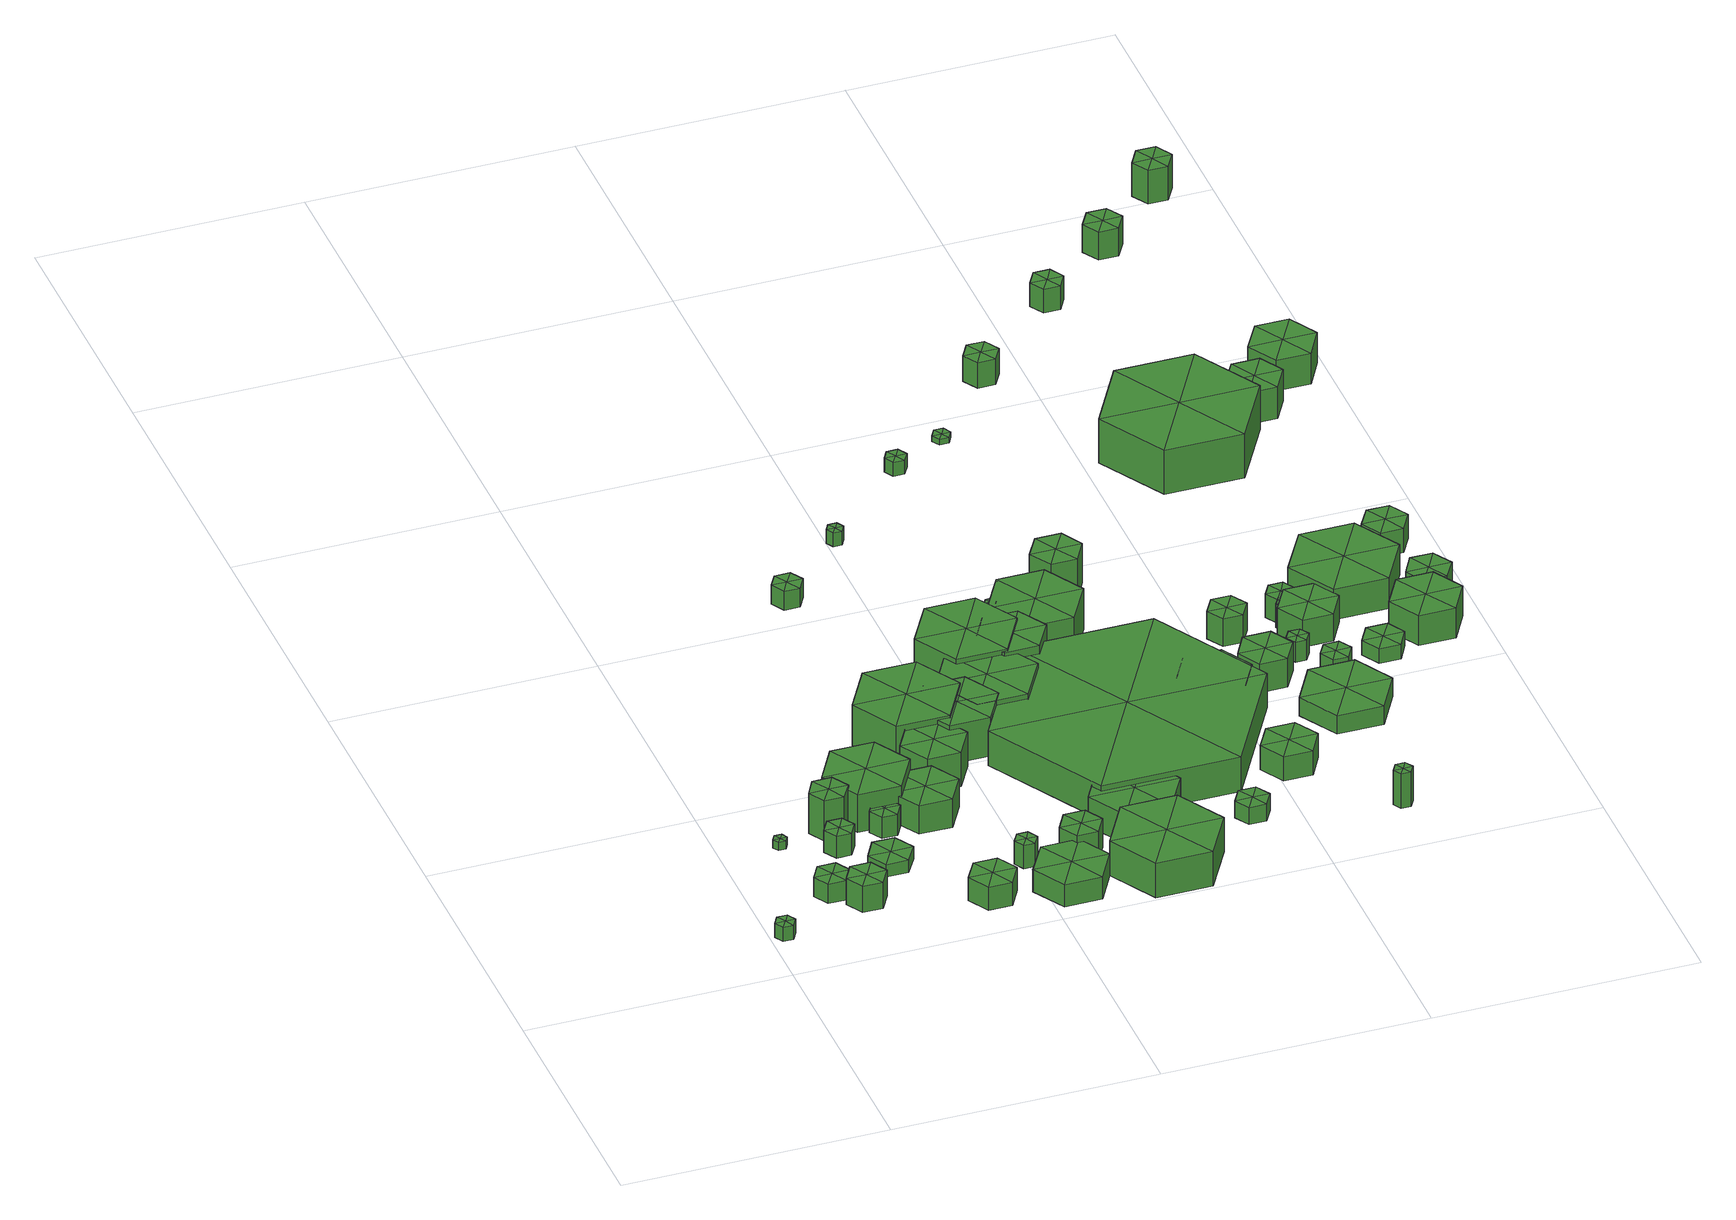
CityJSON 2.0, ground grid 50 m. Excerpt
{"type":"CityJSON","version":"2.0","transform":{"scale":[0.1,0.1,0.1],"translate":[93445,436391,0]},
"CityObjects":{
"tree1":{"type":"SolitaryVegetationObject","attributes":{"Point Count":59,"Average Intensity":0,"Average Number of Returns":1.71},"geometry":[{"type":"MultiSurface","lod":"1","boundaries":[[[0,1,2]],[[0,2,3]],[[0,3,4]],[[0,4,5]],[[0,5,6]],[[0,6,1]],[[1,7,8,2]],[[2,8,9,3]],[[3,9,10,4]],[[4,10,11,5]],[[5,11,12,6]],[[6,12,7,1]],[[13,8,7]],[[13,9,8]],[[13,10,9]],[[13,11,10]],[[13,12,11]],[[13,7,12]]]}]},
"tree2":{"type":"SolitaryVegetationObject","attributes":{"Point Count":1411,"Average Intensity":0,"Average Number of Returns":3.78},"geometry":[{"type":"MultiSurface","lod":"1","boundaries":[[[14,15,16]],[[14,16,17]],[[14,17,18]],[[14,18,19]],[[14,19,20]],[[14,20,15]],[[15,21,22,16]],[[16,22,23,17]],[[17,23,24,18]],[[18,24,25,19]],[[19,25,26,20]],[[20,26,21,15]],[[27,22,21]],[[27,23,22]],[[27,24,23]],[[27,25,24]],[[27,26,25]],[[27,21,26]]]}]},
"tree3":{"type":"SolitaryVegetationObject","attributes":{"Point Count":122,"Average Intensity":0,"Average Number of Returns":1.85},"geometry":[{"type":"MultiSurface","lod":"1","boundaries":[[[28,29,30]],[[28,30,31]],[[28,31,32]],[[28,32,33]],[[28,33,34]],[[28,34,29]],[[29,35,36,30]],[[30,36,37,31]],[[31,37,38,32]],[[32,38,39,33]],[[33,39,40,34]],[[34,40,35,29]],[[41,36,35]],[[41,37,36]],[[41,38,37]],[[41,39,38]],[[41,40,39]],[[41,35,40]]]}]},
"tree4":{"type":"SolitaryVegetationObject","attributes":{"Point Count":2319,"Average Intensity":0,"Average Number of Returns":4.32},"geometry":[{"type":"MultiSurface","lod":"1","boundaries":[[[42,43,44]],[[42,44,45]],[[42,45,46]],[[42,46,47]],[[42,47,48]],[[42,48,43]],[[43,49,50,44]],[[44,50,51,45]],[[45,51,52,46]],[[46,52,53,47]],[[47,53,54,48]],[[48,54,49,43]],[[55,50,49]],[[55,51,50]],[[55,52,51]],[[55,53,52]],[[55,54,53]],[[55,49,54]]]}]},
"tree5":{"type":"SolitaryVegetationObject","attributes":{"Point Count":328,"Average Intensity":0,"Average Number of Returns":2.05},"geometry":[{"type":"MultiSurface","lod":"1","boundaries":[[[56,57,58]],[[56,58,59]],[[56,59,60]],[[56,60,61]],[[56,61,62]],[[56,62,57]],[[57,63,64,58]],[[58,64,65,59]],[[59,65,66,60]],[[60,66,67,61]],[[61,67,68,62]],[[62,68,63,57]],[[69,64,63]],[[69,65,64]],[[69,66,65]],[[69,67,66]],[[69,68,67]],[[69,63,68]]]}]},
"tree6":{"type":"SolitaryVegetationObject","attributes":{"Point Count":332,"Average Intensity":0,"Average Number of Returns":1.84},"geometry":[{"type":"MultiSurface","lod":"1","boundaries":[[[70,71,72]],[[70,72,73]],[[70,73,74]],[[70,74,75]],[[70,75,76]],[[70,76,71]],[[71,77,78,72]],[[72,78,79,73]],[[73,79,80,74]],[[74,80,81,75]],[[75,81,82,76]],[[76,82,77,71]],[[83,78,77]],[[83,79,78]],[[83,80,79]],[[83,81,80]],[[83,82,81]],[[83,77,82]]]}]},
"tree7":{"type":"SolitaryVegetationObject","attributes":{"Point Count":1372,"Average Intensity":0,"Average Number of Returns":3.05},"geometry":[{"type":"MultiSurface","lod":"1","boundaries":[[[84,85,86]],[[84,86,87]],[[84,87,88]],[[84,88,89]],[[84,89,90]],[[84,90,85]],[[85,91,92,86]],[[86,92,93,87]],[[87,93,94,88]],[[88,94,95,89]],[[89,95,96,90]],[[90,96,91,85]],[[97,92,91]],[[97,93,92]],[[97,94,93]],[[97,95,94]],[[97,96,95]],[[97,91,96]]]}]},
"tree8":{"type":"SolitaryVegetationObject","attributes":{"Point Count":1093,"Average Intensity":0,"Average Number of Returns":3.54},"geometry":[{"type":"MultiSurface","lod":"1","boundaries":[[[98,99,100]],[[98,100,101]],[[98,101,102]],[[98,102,103]],[[98,103,104]],[[98,104,99]],[[99,105,106,100]],[[100,106,107,101]],[[101,107,108,102]],[[102,108,109,103]],[[103,109,110,104]],[[104,110,105,99]],[[111,106,105]],[[111,107,106]],[[111,108,107]],[[111,109,108]],[[111,110,109]],[[111,105,110]]]}]},
"tree9":{"type":"SolitaryVegetationObject","attributes":{"Point Count":642,"Average Intensity":0,"Average Number of Returns":1.58},"geometry":[{"type":"MultiSurface","lod":"1","boundaries":[[[112,113,114]],[[112,114,115]],[[112,115,116]],[[112,116,117]],[[112,117,118]],[[112,118,113]],[[113,119,120,114]],[[114,120,121,115]],[[115,121,122,116]],[[116,122,123,117]],[[117,123,124,118]],[[118,124,119,113]],[[125,120,119]],[[125,121,120]],[[125,122,121]],[[125,123,122]],[[125,124,123]],[[125,119,124]]]}]},
"tree10":{"type":"SolitaryVegetationObject","attributes":{"Point Count":227,"Average Intensity":0,"Average Number of Returns":2.15},"geometry":[{"type":"MultiSurface","lod":"1","boundaries":[[[126,127,128]],[[126,128,129]],[[126,129,130]],[[126,130,131]],[[126,131,132]],[[126,132,127]],[[127,133,134,128]],[[128,134,135,129]],[[129,135,136,130]],[[130,136,137,131]],[[131,137,138,132]],[[132,138,133,127]],[[139,134,133]],[[139,135,134]],[[139,136,135]],[[139,137,136]],[[139,138,137]],[[139,133,138]]]}]},
"tree11":{"type":"SolitaryVegetationObject","attributes":{"Point Count":3651,"Average Intensity":0,"Average Number of Returns":3.72},"geometry":[{"type":"MultiSurface","lod":"1","boundaries":[[[140,141,142]],[[140,142,143]],[[140,143,144]],[[140,144,145]],[[140,145,146]],[[140,146,141]],[[141,147,148,142]],[[142,148,149,143]],[[143,149,150,144]],[[144,150,151,145]],[[145,151,152,146]],[[146,152,147,141]],[[153,148,147]],[[153,149,148]],[[153,150,149]],[[153,151,150]],[[153,152,151]],[[153,147,152]]]}]},
"tree12":{"type":"SolitaryVegetationObject","attributes":{"Point Count":111,"Average Intensity":0,"Average Number of Returns":2.28},"geometry":[{"type":"MultiSurface","lod":"1","boundaries":[[[154,155,156]],[[154,156,157]],[[154,157,158]],[[154,158,159]],[[154,159,160]],[[154,160,155]],[[155,161,162,156]],[[156,162,163,157]],[[157,163,164,158]],[[158,164,165,159]],[[159,165,166,160]],[[160,166,161,155]],[[167,162,161]],[[167,163,162]],[[167,164,163]],[[167,165,164]],[[167,166,165]],[[167,161,166]]]}]},
"tree13":{"type":"SolitaryVegetationObject","attributes":{"Point Count":2107,"Average Intensity":0,"Average Number of Returns":2.86},"geometry":[{"type":"MultiSurface","lod":"1","boundaries":[[[168,169,170]],[[168,170,171]],[[168,171,172]],[[168,172,173]],[[168,173,174]],[[168,174,169]],[[169,175,176,170]],[[170,176,177,171]],[[171,177,178,172]],[[172,178,179,173]],[[173,179,180,174]],[[174,180,175,169]],[[181,176,175]],[[181,177,176]],[[181,178,177]],[[181,179,178]],[[181,180,179]],[[181,175,180]]]}]},
"tree14":{"type":"SolitaryVegetationObject","attributes":{"Point Count":3215,"Average Intensity":0,"Average Number of Returns":3.07},"geometry":[{"type":"MultiSurface","lod":"1","boundaries":[[[182,183,184]],[[182,184,185]],[[182,185,186]],[[182,186,187]],[[182,187,188]],[[182,188,183]],[[183,189,190,184]],[[184,190,191,185]],[[185,191,192,186]],[[186,192,193,187]],[[187,193,194,188]],[[188,194,189,183]],[[195,190,189]],[[195,191,190]],[[195,192,191]],[[195,193,192]],[[195,194,193]],[[195,189,194]]]}]},
"tree15":{"type":"SolitaryVegetationObject","attributes":{"Point Count":910,"Average Intensity":0,"Average Number of Returns":1.65},"geometry":[{"type":"MultiSurface","lod":"1","boundaries":[[[196,197,198]],[[196,198,199]],[[196,199,200]],[[196,200,201]],[[196,201,202]],[[196,202,197]],[[197,203,204,198]],[[198,204,205,199]],[[199,205,206,200]],[[200,206,207,201]],[[201,207,208,202]],[[202,208,203,197]],[[209,204,203]],[[209,205,204]],[[209,206,205]],[[209,207,206]],[[209,208,207]],[[209,203,208]]]}]},
"tree16":{"type":"SolitaryVegetationObject","attributes":{"Point Count":2185,"Average Intensity":0,"Average Number of Returns":3.76},"geometry":[{"type":"MultiSurface","lod":"1","boundaries":[[[210,211,212]],[[210,212,213]],[[210,213,214]],[[210,214,215]],[[210,215,216]],[[210,216,211]],[[211,217,218,212]],[[212,218,219,213]],[[213,219,220,214]],[[214,220,221,215]],[[215,221,222,216]],[[216,222,217,211]],[[223,218,217]],[[223,219,218]],[[223,220,219]],[[223,221,220]],[[223,222,221]],[[223,217,222]]]}]},
"tree17":{"type":"SolitaryVegetationObject","attributes":{"Point Count":3229,"Average Intensity":0,"Average Number of Returns":3.22},"geometry":[{"type":"MultiSurface","lod":"1","boundaries":[[[224,225,226]],[[224,226,227]],[[224,227,228]],[[224,228,229]],[[224,229,230]],[[224,230,225]],[[225,231,232,226]],[[226,232,233,227]],[[227,233,234,228]],[[228,234,235,229]],[[229,235,236,230]],[[230,236,231,225]],[[237,232,231]],[[237,233,232]],[[237,234,233]],[[237,235,234]],[[237,236,235]],[[237,231,236]]]}]},
"tree18":{"type":"SolitaryVegetationObject","attributes":{"Point Count":1047,"Average Intensity":0,"Average Number of Returns":3.75},"geometry":[{"type":"MultiSurface","lod":"1","boundaries":[[[238,239,240]],[[238,240,241]],[[238,241,242]],[[238,242,243]],[[238,243,244]],[[238,244,239]],[[239,245,246,240]],[[240,246,247,241]],[[241,247,248,242]],[[242,248,249,243]],[[243,249,250,244]],[[244,250,245,239]],[[251,246,245]],[[251,247,246]],[[251,248,247]],[[251,249,248]],[[251,250,249]],[[251,245,250]]]}]},
"tree19":{"type":"SolitaryVegetationObject","attributes":{"Point Count":5663,"Average Intensity":0,"Average Number of Returns":3.62},"geometry":[{"type":"MultiSurface","lod":"1","boundaries":[[[252,253,254]],[[252,254,255]],[[252,255,256]],[[252,256,257]],[[252,257,258]],[[252,258,253]],[[253,259,260,254]],[[254,260,261,255]],[[255,261,262,256]],[[256,262,263,257]],[[257,263,264,258]],[[258,264,259,253]],[[265,260,259]],[[265,261,260]],[[265,262,261]],[[265,263,262]],[[265,264,263]],[[265,259,264]]]}]},
"tree20":{"type":"SolitaryVegetationObject","attributes":{"Point Count":6074,"Average Intensity":0,"Average Number of Returns":3.72},"geometry":[{"type":"MultiSurface","lod":"1","boundaries":[[[266,267,268]],[[266,268,269]],[[266,269,270]],[[266,270,271]],[[266,271,272]],[[266,272,267]],[[267,273,274,268]],[[268,274,275,269]],[[269,275,276,270]],[[270,276,277,271]],[[271,277,278,272]],[[272,278,273,267]],[[279,274,273]],[[279,275,274]],[[279,276,275]],[[279,277,276]],[[279,278,277]],[[279,273,278]]]}]},
"tree21":{"type":"SolitaryVegetationObject","attributes":{"Point Count":7680,"Average Intensity":0,"Average Number of Returns":3.59},"geometry":[{"type":"MultiSurface","lod":"1","boundaries":[[[280,281,282]],[[280,282,283]],[[280,283,284]],[[280,284,285]],[[280,285,286]],[[280,286,281]],[[281,287,288,282]],[[282,288,289,283]],[[283,289,290,284]],[[284,290,291,285]],[[285,291,292,286]],[[286,292,287,281]],[[293,288,287]],[[293,289,288]],[[293,290,289]],[[293,291,290]],[[293,292,291]],[[293,287,292]]]}]},
"tree22":{"type":"SolitaryVegetationObject","attributes":{"Point Count":80,"Average Intensity":0,"Average Number of Returns":1.75},"geometry":[{"type":"MultiSurface","lod":"1","boundaries":[[[294,295,296]],[[294,296,297]],[[294,297,298]],[[294,298,299]],[[294,299,300]],[[294,300,295]],[[295,301,302,296]],[[296,302,303,297]],[[297,303,304,298]],[[298,304,305,299]],[[299,305,306,300]],[[300,306,301,295]],[[307,302,301]],[[307,303,302]],[[307,304,303]],[[307,305,304]],[[307,306,305]],[[307,301,306]]]}]},
"tree23":{"type":"SolitaryVegetationObject","attributes":{"Point Count":938,"Average Intensity":0,"Average Number of Returns":1.68},"geometry":[{"type":"MultiSurface","lod":"1","boundaries":[[[308,309,310]],[[308,310,311]],[[308,311,312]],[[308,312,313]],[[308,313,314]],[[308,314,309]],[[309,315,316,310]],[[310,316,317,311]],[[311,317,318,312]],[[312,318,319,313]],[[313,319,320,314]],[[314,320,315,309]],[[321,316,315]],[[321,317,316]],[[321,318,317]],[[321,319,318]],[[321,320,319]],[[321,315,320]]]}]},
"tree24":{"type":"SolitaryVegetationObject","attributes":{"Point Count":247,"Average Intensity":0,"Average Number of Returns":3.3},"geometry":[{"type":"MultiSurface","lod":"1","boundaries":[[[322,323,324]],[[322,324,325]],[[322,325,326]],[[322,326,327]],[[322,327,328]],[[322,328,323]],[[323,329,330,324]],[[324,330,331,325]],[[325,331,332,326]],[[326,332,333,327]],[[327,333,334,328]],[[328,334,329,323]],[[335,330,329]],[[335,331,330]],[[335,332,331]],[[335,333,332]],[[335,334,333]],[[335,329,334]]]}]},
"tree25":{"type":"SolitaryVegetationObject","attributes":{"Point Count":2232,"Average Intensity":0,"Average Number of Returns":3.32},"geometry":[{"type":"MultiSurface","lod":"1","boundaries":[[[336,337,338]],[[336,338,339]],[[336,339,340]],[[336,340,341]],[[336,341,342]],[[336,342,337]],[[337,343,344,338]],[[338,344,345,339]],[[339,345,346,340]],[[340,346,347,341]],[[341,347,348,342]],[[342,348,343,337]],[[349,344,343]],[[349,345,344]],[[349,346,345]],[[349,347,346]],[[349,348,347]],[[349,343,348]]]}]},
"tree26":{"type":"SolitaryVegetationObject","attributes":{"Point Count":257,"Average Intensity":0,"Average Number of Returns":1.58},"geometry":[{"type":"MultiSurface","lod":"1","boundaries":[[[350,351,352]],[[350,352,353]],[[350,353,354]],[[350,354,355]],[[350,355,356]],[[350,356,351]],[[351,357,358,352]],[[352,358,359,353]],[[353,359,360,354]],[[354,360,361,355]],[[355,361,362,356]],[[356,362,357,351]],[[363,358,357]],[[363,359,358]],[[363,360,359]],[[363,361,360]],[[363,362,361]],[[363,357,362]]]}]},
"tree27":{"type":"SolitaryVegetationObject","attributes":{"Point Count":112,"Average Intensity":0,"Average Number of Returns":2.98},"geometry":[{"type":"MultiSurface","lod":"1","boundaries":[[[364,365,366]],[[364,366,367]],[[364,367,368]],[[364,368,369]],[[364,369,370]],[[364,370,365]],[[365,371,372,366]],[[366,372,373,367]],[[367,373,374,368]],[[368,374,375,369]],[[369,375,376,370]],[[370,376,371,365]],[[377,372,371]],[[377,373,372]],[[377,374,373]],[[377,375,374]],[[377,376,375]],[[377,371,376]]]}]},
"tree28":{"type":"SolitaryVegetationObject","attributes":{"Point Count":2538,"Average Intensity":0,"Average Number of Returns":1.62},"geometry":[{"type":"MultiSurface","lod":"1","boundaries":[[[378,379,380]],[[378,380,381]],[[378,381,382]],[[378,382,383]],[[378,383,384]],[[378,384,379]],[[379,385,386,380]],[[380,386,387,381]],[[381,387,388,382]],[[382,388,389,383]],[[383,389,390,384]],[[384,390,385,379]],[[391,386,385]],[[391,387,386]],[[391,388,387]],[[391,389,388]],[[391,390,389]],[[391,385,390]]]}]},
"tree29":{"type":"SolitaryVegetationObject","attributes":{"Point Count":357,"Average Intensity":0,"Average Number of Returns":2.5},"geometry":[{"type":"MultiSurface","lod":"1","boundaries":[[[392,393,394]],[[392,394,395]],[[392,395,396]],[[392,396,397]],[[392,397,398]],[[392,398,393]],[[393,399,400,394]],[[394,400,401,395]],[[395,401,402,396]],[[396,402,403,397]],[[397,403,404,398]],[[398,404,399,393]],[[405,400,399]],[[405,401,400]],[[405,402,401]],[[405,403,402]],[[405,404,403]],[[405,399,404]]]}]},
"tree30":{"type":"SolitaryVegetationObject","attributes":{"Point Count":1077,"Average Intensity":0,"Average Number of Returns":3.57},"geometry":[{"type":"MultiSurface","lod":"1","boundaries":[[[406,407,408]],[[406,408,409]],[[406,409,410]],[[406,410,411]],[[406,411,412]],[[406,412,407]],[[407,413,414,408]],[[408,414,415,409]],[[409,415,416,410]],[[410,416,417,411]],[[411,417,418,412]],[[412,418,413,407]],[[419,414,413]],[[419,415,414]],[[419,416,415]],[[419,417,416]],[[419,418,417]],[[419,413,418]]]}]},
"tree31":{"type":"SolitaryVegetationObject","attributes":{"Point Count":205,"Average Intensity":0,"Average Number of Returns":2.76},"geometry":[{"type":"MultiSurface","lod":"1","boundaries":[[[420,421,422]],[[420,422,423]],[[420,423,424]],[[420,424,425]],[[420,425,426]],[[420,426,421]],[[421,427,428,422]],[[422,428,429,423]],[[423,429,430,424]],[[424,430,431,425]],[[425,431,432,426]],[[426,432,427,421]],[[433,428,427]],[[433,429,428]],[[433,430,429]],[[433,431,430]],[[433,432,431]],[[433,427,432]]]}]},
"tree32":{"type":"SolitaryVegetationObject","attributes":{"Point Count":6010,"Average Intensity":0,"Average Number of Returns":3.45},"geometry":[{"type":"MultiSurface","lod":"1","boundaries":[[[434,435,436]],[[434,436,437]],[[434,437,438]],[[434,438,439]],[[434,439,440]],[[434,440,435]],[[435,441,442,436]],[[436,442,443,437]],[[437,443,444,438]],[[438,444,445,439]],[[439,445,446,440]],[[440,446,441,435]],[[447,442,441]],[[447,443,442]],[[447,444,443]],[[447,445,444]],[[447,446,445]],[[447,441,446]]]}]},
"tree33":{"type":"SolitaryVegetationObject","attributes":{"Point Count":162,"Average Intensity":0,"Average Number of Returns":2.76},"geometry":[{"type":"MultiSurface","lod":"1","boundaries":[[[448,449,450]],[[448,450,451]],[[448,451,452]],[[448,452,453]],[[448,453,454]],[[448,454,449]],[[449,455,456,450]],[[450,456,457,451]],[[451,457,458,452]],[[452,458,459,453]],[[453,459,460,454]],[[454,460,455,449]],[[461,456,455]],[[461,457,456]],[[461,458,457]],[[461,459,458]],[[461,460,459]],[[461,455,460]]]}]},
"tree34":{"type":"SolitaryVegetationObject","attributes":{"Point Count":544,"Average Intensity":0,"Average Number of Returns":1.64},"geometry":[{"type":"MultiSurface","lod":"1","boundaries":[[[462,463,464]],[[462,464,465]],[[462,465,466]],[[462,466,467]],[[462,467,468]],[[462,468,463]],[[463,469,470,464]],[[464,470,471,465]],[[465,471,472,466]],[[466,472,473,467]],[[467,473,474,468]],[[468,474,469,463]],[[475,470,469]],[[475,471,470]],[[475,472,471]],[[475,473,472]],[[475,474,473]],[[475,469,474]]]}]},
"tree35":{"type":"SolitaryVegetationObject","attributes":{"Point Count":5442,"Average Intensity":0,"Average Number of Returns":3.36},"geometry":[{"type":"MultiSurface","lod":"1","boundaries":[[[476,477,478]],[[476,478,479]],[[476,479,480]],[[476,480,481]],[[476,481,482]],[[476,482,477]],[[477,483,484,478]],[[478,484,485,479]],[[479,485,486,480]],[[480,486,487,481]],[[481,487,488,482]],[[482,488,483,477]],[[489,484,483]],[[489,485,484]],[[489,486,485]],[[489,487,486]],[[489,488,487]],[[489,483,488]]]}]},
"tree36":{"type":"SolitaryVegetationObject","attributes":{"Point Count":1520,"Average Intensity":0,"Average Number of Returns":3.02},"geometry":[{"type":"MultiSurface","lod":"1","boundaries":[[[490,491,492]],[[490,492,493]],[[490,493,494]],[[490,494,495]],[[490,495,496]],[[490,496,491]],[[491,497,498,492]],[[492,498,499,493]],[[493,499,500,494]],[[494,500,501,495]],[[495,501,502,496]],[[496,502,497,491]],[[503,498,497]],[[503,499,498]],[[503,500,499]],[[503,501,500]],[[503,502,501]],[[503,497,502]]]}]},
"tree37":{"type":"SolitaryVegetationObject","attributes":{"Point Count":96,"Average Intensity":0,"Average Number of Returns":2.18},"geometry":[{"type":"MultiSurface","lod":"1","boundaries":[[[504,505,506]],[[504,506,507]],[[504,507,508]],[[504,508,509]],[[504,509,510]],[[504,510,505]],[[505,511,512,506]],[[506,512,513,507]],[[507,513,514,508]],[[508,514,515,509]],[[509,515,516,510]],[[510,516,511,505]],[[517,512,511]],[[517,513,512]],[[517,514,513]],[[517,515,514]],[[517,516,515]],[[517,511,516]]]}]},
"tree38":{"type":"SolitaryVegetationObject","attributes":{"Point Count":193,"Average Intensity":0,"Average Number of Returns":3.03},"geometry":[{"type":"MultiSurface","lod":"1","boundaries":[[[518,519,520]],[[518,520,521]],[[518,521,522]],[[518,522,523]],[[518,523,524]],[[518,524,519]],[[519,525,526,520]],[[520,526,527,521]],[[521,527,528,522]],[[522,528,529,523]],[[523,529,530,524]],[[524,530,525,519]],[[531,526,525]],[[531,527,526]],[[531,528,527]],[[531,529,528]],[[531,530,529]],[[531,525,530]]]}]},
"tree39":{"type":"SolitaryVegetationObject","attributes":{"Point Count":2592,"Average Intensity":0,"Average Number of Returns":3.24},"geometry":[{"type":"MultiSurface","lod":"1","boundaries":[[[532,533,534]],[[532,534,535]],[[532,535,536]],[[532,536,537]],[[532,537,538]],[[532,538,533]],[[533,539,540,534]],[[534,540,541,535]],[[535,541,542,536]],[[536,542,543,537]],[[537,543,544,538]],[[538,544,539,533]],[[545,540,539]],[[545,541,540]],[[545,542,541]],[[545,543,542]],[[545,544,543]],[[545,539,544]]]}]},
"tree40":{"type":"SolitaryVegetationObject","attributes":{"Point Count":166,"Average Intensity":0,"Average Number of Returns":1.83},"geometry":[{"type":"MultiSurface","lod":"1","boundaries":[[[546,547,548]],[[546,548,549]],[[546,549,550]],[[546,550,551]],[[546,551,552]],[[546,552,547]],[[547,553,554,548]],[[548,554,555,549]],[[549,555,556,550]],[[550,556,557,551]],[[551,557,558,552]],[[552,558,553,547]],[[559,554,553]],[[559,555,554]],[[559,556,555]],[[559,557,556]],[[559,558,557]],[[559,553,558]]]}]},
"tree41":{"type":"SolitaryVegetationObject","attributes":{"Point Count":3554,"Average Intensity":0,"Average Number of Returns":2.77},"geometry":[{"type":"MultiSurface","lod":"1","boundaries":[[[560,561,562]],[[560,562,563]],[[560,563,564]],[[560,564,565]],[[560,565,566]],[[560,566,561]],[[561,567,568,562]],[[562,568,569,563]],[[563,569,570,564]],[[564,570,571,565]],[[565,571,572,566]],[[566,572,567,561]],[[573,568,567]],[[573,569,568]],[[573,570,569]],[[573,571,570]],[[573,572,571]],[[573,567,572]]]}]},
"tree42":{"type":"SolitaryVegetationObject","attributes":{"Point Count":468,"Average Intensity":0,"Average Number of Returns":3.57},"geometry":[{"type":"MultiSurface","lod":"1","boundaries":[[[574,575,576]],[[574,576,577]],[[574,577,578]],[[574,578,579]],[[574,579,580]],[[574,580,575]],[[575,581,582,576]],[[576,582,583,577]],[[577,583,584,578]],[[578,584,585,579]],[[579,585,586,580]],[[580,586,581,575]],[[587,582,581]],[[587,583,582]],[[587,584,583]],[[587,585,584]],[[587,586,585]],[[587,581,586]]]}]},
"tree43":{"type":"SolitaryVegetationObject","attributes":{"Point Count":855,"Average Intensity":0,"Average Number of Returns":3.56},"geometry":[{"type":"MultiSurface","lod":"1","boundaries":[[[588,589,590]],[[588,590,591]],[[588,591,592]],[[588,592,593]],[[588,593,594]],[[588,594,589]],[[589,595,596,590]],[[590,596,597,591]],[[591,597,598,592]],[[592,598,599,593]],[[593,599,600,594]],[[594,600,595,589]],[[601,596,595]],[[601,597,596]],[[601,598,597]],[[601,599,598]],[[601,600,599]],[[601,595,600]]]}]},
"tree44":{"type":"SolitaryVegetationObject","attributes":{"Point Count":396,"Average Intensity":0,"Average Number of Returns":3.62},"geometry":[{"type":"MultiSurface","lod":"1","boundaries":[[[602,603,604]],[[602,604,605]],[[602,605,606]],[[602,606,607]],[[602,607,608]],[[602,608,603]],[[603,609,610,604]],[[604,610,611,605]],[[605,611,612,606]],[[606,612,613,607]],[[607,613,614,608]],[[608,614,609,603]],[[615,610,609]],[[615,611,610]],[[615,612,611]],[[615,613,612]],[[615,614,613]],[[615,609,614]]]}]},
"tree45":{"type":"SolitaryVegetationObject","attributes":{"Point Count":510,"Average Intensity":0,"Average Number of Returns":3.21},"geometry":[{"type":"MultiSurface","lod":"1","boundaries":[[[616,617,618]],[[616,618,619]],[[616,619,620]],[[616,620,621]],[[616,621,622]],[[616,622,617]],[[617,623,624,618]],[[618,624,625,619]],[[619,625,626,620]],[[620,626,627,621]],[[621,627,628,622]],[[622,628,623,617]],[[629,624,623]],[[629,625,624]],[[629,626,625]],[[629,627,626]],[[629,628,627]],[[629,623,628]]]}]},
"tree46":{"type":"SolitaryVegetationObject","attributes":{"Point Count":1266,"Average Intensity":0,"Average Number of Returns":3.72},"geometry":[{"type":"MultiSurface","lod":"1","boundaries":[[[630,631,632]],[[630,632,633]],[[630,633,634]],[[630,634,635]],[[630,635,636]],[[630,636,631]],[[631,637,638,632]],[[632,638,639,633]],[[633,639,640,634]],[[634,640,641,635]],[[635,641,642,636]],[[636,642,637,631]],[[643,638,637]],[[643,639,638]],[[643,640,639]],[[643,641,640]],[[643,642,641]],[[643,637,642]]]}]},
"tree47":{"type":"SolitaryVegetationObject","attributes":{"Point Count":2485,"Average Intensity":0,"Average Number of Returns":3.53},"geometry":[{"type":"MultiSurface","lod":"1","boundaries":[[[644,645,646]],[[644,646,647]],[[644,647,648]],[[644,648,649]],[[644,649,650]],[[644,650,645]],[[645,651,652,646]],[[646,652,653,647]],[[647,653,654,648]],[[648,654,655,649]],[[649,655,656,650]],[[650,656,651,645]],[[657,652,651]],[[657,653,652]],[[657,654,653]],[[657,655,654]],[[657,656,655]],[[657,651,656]]]}]},
"tree48":{"type":"SolitaryVegetationObject","attributes":{"Point Count":1357,"Average Intensity":0,"Average Number of Returns":3.42},"geometry":[{"type":"MultiSurface","lod":"1","boundaries":[[[658,659,660]],[[658,660,661]],[[658,661,662]],[[658,662,663]],[[658,663,664]],[[658,664,659]],[[659,665,666,660]],[[660,666,667,661]],[[661,667,668,662]],[[662,668,669,663]],[[663,669,670,664]],[[664,670,665,659]],[[671,666,665]],[[671,667,666]],[[671,668,667]],[[671,669,668]],[[671,670,669]],[[671,665,670]]]}]},
"tree49":{"type":"SolitaryVegetationObject","attributes":{"Point Count":298,"Average Intensity":0,"Average Number of Returns":2.17},"geometry":[{"type":"MultiSurface","lod":"1","boundaries":[[[672,673,674]],[[672,674,675]],[[672,675,676]],[[672,676,677]],[[672,677,678]],[[672,678,673]],[[673,679,680,674]],[[674,680,681,675]],[[675,681,682,676]],[[676,682,683,677]],[[677,683,684,678]],[[678,684,679,673]],[[685,680,679]],[[685,681,680]],[[685,682,681]],[[685,683,682]],[[685,684,683]],[[685,679,684]]]}]},
"tree50":{"type":"SolitaryVegetationObject","attributes":{"Point Count":8478,"Average Intensity":0,"Average Number of Returns":3.62},"geometry":[{"type":"MultiSurface","lod":"1","boundaries":[[[686,687,688]],[[686,688,689]],[[686,689,690]],[[686,690,691]],[[686,691,692]],[[686,692,687]],[[687,693,694,688]],[[688,694,695,689]],[[689,695,696,690]],[[690,696,697,691]],[[691,697,698,692]],[[692,698,693,687]],[[699,694,693]],[[699,695,694]],[[699,696,695]],[[699,697,696]],[[699,698,697]],[[699,693,698]]]}]},
"tree51":{"type":"SolitaryVegetationObject","attributes":{"Point Count":481,"Average Intensity":0,"Average Number of Returns":2.79},"geometry":[{"type":"MultiSurface","lod":"1","boundaries":[[[700,701,702]],[[700,702,703]],[[700,703,704]],[[700,704,705]],[[700,705,706]],[[700,706,701]],[[701,707,708,702]],[[702,708,709,703]],[[703,709,710,704]],[[704,710,711,705]],[[705,711,712,706]],[[706,712,707,701]],[[713,708,707]],[[713,709,708]],[[713,710,709]],[[713,711,710]],[[713,712,711]],[[713,707,712]]]}]},
"tree52":{"type":"SolitaryVegetationObject","attributes":{"Point Count":2780,"Average Intensity":0,"Average Number of Returns":1.57},"geometry":[{"type":"MultiSurface","lod":"1","boundaries":[[[714,715,716]],[[714,716,717]],[[714,717,718]],[[714,718,719]],[[714,719,720]],[[714,720,715]],[[715,721,722,716]],[[716,722,723,717]],[[717,723,724,718]],[[718,724,725,719]],[[719,725,726,720]],[[720,726,721,715]],[[727,722,721]],[[727,723,722]],[[727,724,723]],[[727,725,724]],[[727,726,725]],[[727,721,726]]]}]},
"tree53":{"type":"SolitaryVegetationObject","attributes":{"Point Count":7135,"Average Intensity":0,"Average Number of Returns":3.91},"geometry":[{"type":"MultiSurface","lod":"1","boundaries":[[[728,729,730]],[[728,730,731]],[[728,731,732]],[[728,732,733]],[[728,733,734]],[[728,734,729]],[[729,735,736,730]],[[730,736,737,731]],[[731,737,738,732]],[[732,738,739,733]],[[733,739,740,734]],[[734,740,735,729]],[[741,736,735]],[[741,737,736]],[[741,738,737]],[[741,739,738]],[[741,740,739]],[[741,735,740]]]}]},
"tree54":{"type":"SolitaryVegetationObject","attributes":{"Point Count":672,"Average Intensity":0,"Average Number of Returns":3.07},"geometry":[{"type":"MultiSurface","lod":"1","boundaries":[[[742,743,744]],[[742,744,745]],[[742,745,746]],[[742,746,747]],[[742,747,748]],[[742,748,743]],[[743,749,750,744]],[[744,750,751,745]],[[745,751,752,746]],[[746,752,753,747]],[[747,753,754,748]],[[748,754,749,743]],[[755,750,749]],[[755,751,750]],[[755,752,751]],[[755,753,752]],[[755,754,753]],[[755,749,754]]]}]},
"tree55":{"type":"SolitaryVegetationObject","attributes":{"Point Count":1127,"Average Intensity":0,"Average Number of Returns":3.47},"geometry":[{"type":"MultiSurface","lod":"1","boundaries":[[[756,757,758]],[[756,758,759]],[[756,759,760]],[[756,760,761]],[[756,761,762]],[[756,762,757]],[[757,763,764,758]],[[758,764,765,759]],[[759,765,766,760]],[[760,766,767,761]],[[761,767,768,762]],[[762,768,763,757]],[[769,764,763]],[[769,765,764]],[[769,766,765]],[[769,767,766]],[[769,768,767]],[[769,763,768]]]}]},
"tree56":{"type":"SolitaryVegetationObject","attributes":{"Point Count":1797,"Average Intensity":0,"Average Number of Returns":3.61},"geometry":[{"type":"MultiSurface","lod":"1","boundaries":[[[770,771,772]],[[770,772,773]],[[770,773,774]],[[770,774,775]],[[770,775,776]],[[770,776,771]],[[771,777,778,772]],[[772,778,779,773]],[[773,779,780,774]],[[774,780,781,775]],[[775,781,782,776]],[[776,782,777,771]],[[783,778,777]],[[783,779,778]],[[783,780,779]],[[783,781,780]],[[783,782,781]],[[783,777,782]]]}]},
"tree57":{"type":"SolitaryVegetationObject","attributes":{"Point Count":1811,"Average Intensity":0,"Average Number of Returns":3.5},"geometry":[{"type":"MultiSurface","lod":"1","boundaries":[[[784,785,786]],[[784,786,787]],[[784,787,788]],[[784,788,789]],[[784,789,790]],[[784,790,785]],[[785,791,792,786]],[[786,792,793,787]],[[787,793,794,788]],[[788,794,795,789]],[[789,795,796,790]],[[790,796,791,785]],[[797,792,791]],[[797,793,792]],[[797,794,793]],[[797,795,794]],[[797,796,795]],[[797,791,796]]]}]},
"tree58":{"type":"SolitaryVegetationObject","attributes":{"Point Count":2184,"Average Intensity":0,"Average Number of Returns":3.52},"geometry":[{"type":"MultiSurface","lod":"1","boundaries":[[[798,799,800]],[[798,800,801]],[[798,801,802]],[[798,802,803]],[[798,803,804]],[[798,804,799]],[[799,805,806,800]],[[800,806,807,801]],[[801,807,808,802]],[[802,808,809,803]],[[803,809,810,804]],[[804,810,805,799]],[[811,806,805]],[[811,807,806]],[[811,808,807]],[[811,809,808]],[[811,810,809]],[[811,805,810]]]}]},
"tree59":{"type":"SolitaryVegetationObject","attributes":{"Point Count":1649,"Average Intensity":0,"Average Number of Returns":3.82},"geometry":[{"type":"MultiSurface","lod":"1","boundaries":[[[812,813,814]],[[812,814,815]],[[812,815,816]],[[812,816,817]],[[812,817,818]],[[812,818,813]],[[813,819,820,814]],[[814,820,821,815]],[[815,821,822,816]],[[816,822,823,817]],[[817,823,824,818]],[[818,824,819,813]],[[825,820,819]],[[825,821,820]],[[825,822,821]],[[825,823,822]],[[825,824,823]],[[825,819,824]]]}]},
"tree60":{"type":"SolitaryVegetationObject","attributes":{"Point Count":2983,"Average Intensity":0,"Average Number of Returns":3.52},"geometry":[{"type":"MultiSurface","lod":"1","boundaries":[[[826,827,828]],[[826,828,829]],[[826,829,830]],[[826,830,831]],[[826,831,832]],[[826,832,827]],[[827,833,834,828]],[[828,834,835,829]],[[829,835,836,830]],[[830,836,837,831]],[[831,837,838,832]],[[832,838,833,827]],[[839,834,833]],[[839,835,834]],[[839,836,835]],[[839,837,836]],[[839,838,837]],[[839,833,838]]]}]},
"tree61":{"type":"SolitaryVegetationObject","attributes":{"Point Count":2722,"Average Intensity":0,"Average Number of Returns":4.06},"geometry":[{"type":"MultiSurface","lod":"1","boundaries":[[[840,841,842]],[[840,842,843]],[[840,843,844]],[[840,844,845]],[[840,845,846]],[[840,846,841]],[[841,847,848,842]],[[842,848,849,843]],[[843,849,850,844]],[[844,850,851,845]],[[845,851,852,846]],[[846,852,847,841]],[[853,848,847]],[[853,849,848]],[[853,850,849]],[[853,851,850]],[[853,852,851]],[[853,847,852]]]}]}
},
"vertices":[
[29,119,0],[9,119,0],[19,136,0],[38,136,0],[48,119,0],[38,102,0],[19,102,0],[9,119,30],[19,136,30],[38,136,30],[48,119,30],[38,102,30],[19,102,30],[29,119,30],
[149,213,0],[115,213,0],[132,242,0],[166,242,0],[183,213,0],[166,184,0],[132,184,0],[115,213,41],[132,242,41],[166,242,41],[183,213,41],[166,184,41],[132,184,41],[149,213,41],
[112,376,0],[98,376,0],[105,388,0],[119,388,0],[125,376,0],[119,365,0],[105,365,0],[98,376,17],[105,388,17],[119,388,17],[125,376,17],[119,365,17],[105,365,17],[112,376,17],
[198,171,0],[160,171,0],[179,204,0],[217,204,0],[236,171,0],[217,138,0],[179,138,0],[160,171,55],[179,204,55],[217,204,55],[236,171,55],[217,138,55],[179,138,55],[198,171,55],
[206,334,0],[177,334,0],[192,359,0],[220,359,0],[235,334,0],[220,309,0],[192,309,0],[177,334,46],[192,359,46],[220,359,46],[235,334,46],[220,309,46],[192,309,46],[206,334,46],
[209,397,0],[172,397,0],[190,429,0],[227,429,0],[246,397,0],[227,365,0],[190,365,0],[172,397,85],[190,429,85],[227,429,85],[246,397,85],[227,365,85],[190,365,85],[209,397,85],
[275,262,0],[233,262,0],[254,299,0],[296,299,0],[318,262,0],[296,226,0],[254,226,0],[233,262,26],[254,299,26],[296,299,26],[318,262,26],[296,226,26],[254,226,26],[275,262,26],
[301,363,0],[272,363,0],[287,388,0],[316,388,0],[330,363,0],[316,338,0],[287,338,0],[272,363,45],[287,388,45],[316,388,45],[330,363,45],[316,338,45],[287,338,45],[301,363,45],
[294,441,0],[212,441,0],[253,512,0],[335,512,0],[376,441,0],[335,370,0],[253,370,0],[212,441,80],[253,512,80],[335,512,80],[376,441,80],[335,370,80],[253,370,80],[294,441,80],
[409,110,0],[364,110,0],[387,149,0],[432,149,0],[455,110,0],[432,70,0],[387,70,0],[364,110,49],[387,149,49],[432,149,49],[455,110,49],[432,70,49],[387,70,49],[409,110,49],
[383,383,0],[320,383,0],[352,437,0],[414,437,0],[446,383,0],[414,329,0],[352,329,0],[320,383,60],[352,437,60],[414,437,60],[446,383,60],[414,329,60],[352,329,60],[383,383,60],
[499,187,0],[477,187,0],[488,206,0],[509,206,0],[520,187,0],[509,168,0],[488,168,0],[477,187,49],[488,206,49],[509,206,49],[520,187,49],[509,168,49],[488,168,49],[499,187,49],
[551,97,0],[479,97,0],[515,158,0],[586,158,0],[621,97,0],[586,35,0],[515,35,0],[479,97,47],[515,158,47],[586,158,47],[621,97,47],[586,35,47],[515,35,47],[551,97,47],
[439,494,0],[376,494,0],[408,549,0],[470,549,0],[502,494,0],[470,440,0],[408,440,0],[376,494,73],[408,549,73],[470,549,73],[502,494,73],[470,440,73],[408,440,73],[439,494,73],
[434,622,0],[334,622,0],[384,708,0],[484,708,0],[534,622,0],[484,535,0],[384,535,0],[334,622,86],[384,708,86],[484,708,86],[534,622,86],[484,535,86],[384,535,86],[434,622,86],
[599,183,0],[559,183,0],[579,218,0],[619,218,0],[639,183,0],[619,148,0],[579,148,0],[559,183,61],[579,218,61],[619,218,61],[639,183,61],[619,148,61],[579,148,61],[599,183,61],
[512,576,0],[436,576,0],[474,642,0],[550,642,0],[589,576,0],[550,510,0],[474,510,0],[436,576,82],[474,642,82],[550,642,82],[589,576,82],[550,510,82],[474,510,82],[512,576,82],
[377,1075,0],[348,1075,0],[363,1100,0],[392,1100,0],[407,1075,0],[392,1049,0],[363,1049,0],[348,1075,40],[363,1100,40],[392,1100,40],[407,1075,40],[392,1049,40],[363,1049,40],[377,1075,40],
[727,98,0],[621,98,0],[674,190,0],[780,190,0],[833,98,0],[780,7,0],[674,7,0],[621,98,73],[674,190,73],[780,190,73],[833,98,73],[780,7,73],[674,7,73],[727,98,73],
[589,637,0],[494,637,0],[541,719,0],[636,719,0],[684,637,0],[636,555,0],[541,555,0],[494,637,82],[541,719,82],[636,719,82],[684,637,82],[636,555,82],[541,555,82],[589,637,82],
[723,252,0],[637,252,0],[680,326,0],[765,326,0],[808,252,0],[765,178,0],[680,178,0],[637,252,62],[680,326,62],[765,326,62],[808,252,62],[765,178,62],[680,178,62],[723,252,62],
[647,552,0],[627,552,0],[637,569,0],[657,569,0],[667,552,0],[657,535,0],[637,535,0],[627,552,47],[637,569,47],[657,569,47],[667,552,47],[657,535,47],[637,535,47],[647,552,47],
[597,766,0],[501,766,0],[549,848,0],[644,848,0],[692,766,0],[644,683,0],[549,683,0],[501,766,92],[549,848,92],[644,848,92],[692,766,92],[644,683,92],[549,683,92],[597,766,92],
[517,1216,0],[501,1216,0],[509,1230,0],[525,1230,0],[533,1216,0],[525,1202,0],[509,1202,0],[501,1216,29],[509,1230,29],[525,1230,29],[533,1216,29],[525,1202,29],[509,1202,29],[517,1216,29],
[669,733,0],[603,733,0],[636,790,0],[701,790,0],[734,733,0],[701,677,0],[636,677,0],[603,733,89],[636,790,89],[701,790,89],[734,733,89],[701,677,89],[636,677,89],[669,733,89],
[668,837,0],[656,837,0],[662,847,0],[673,847,0],[679,837,0],[673,826,0],[662,826,0],[656,837,85],[662,847,85],[673,847,85],[679,837,85],[673,826,85],[662,826,85],[668,837,85],
[725,674,0],[710,674,0],[717,687,0],[732,687,0],[740,674,0],[732,661,0],[717,661,0],[710,674,13],[717,687,13],[732,687,13],[740,674,13],[732,661,13],[717,661,13],[725,674,13],
[794,485,0],[536,485,0],[665,709,0],[924,709,0],[1053,485,0],[924,261,0],[665,261,0],[536,485,73],[665,709,73],[924,709,73],[1053,485,73],[924,261,73],[665,261,73],[794,485,73],
[835,403,0],[800,403,0],[818,433,0],[853,433,0],[871,403,0],[853,372,0],[818,372,0],[800,403,31],[818,433,31],[853,433,31],[871,403,31],[853,372,31],[818,372,31],[835,403,31],
[919,189,0],[886,189,0],[902,217,0],[935,217,0],[951,189,0],[935,161,0],[902,161,0],[886,189,36],[902,217,36],[935,217,36],[951,189,36],[935,161,36],[902,161,36],[919,189,36],
[712,881,0],[694,881,0],[703,897,0],[721,897,0],[730,881,0],[721,866,0],[703,866,0],[694,881,84],[703,897,84],[721,897,84],[730,881,84],[721,866,84],[703,866,84],[712,881,84],
[743,817,0],[654,817,0],[699,895,0],[788,895,0],[833,817,0],[788,740,0],[699,740,0],[654,817,87],[699,895,87],[788,895,87],[833,817,87],[788,740,87],[699,740,87],[743,817,87],
[691,1386,0],[670,1386,0],[680,1404,0],[701,1404,0],[712,1386,0],[701,1368,0],[680,1368,0],[670,1386,29],[680,1404,29],[701,1404,29],[712,1386,29],[701,1368,29],[680,1368,29],[691,1386,29],
[830,951,0],[781,951,0],[806,993,0],[855,993,0],[879,951,0],[855,909,0],[806,909,0],[781,951,84],[806,993,84],[855,993,84],[879,951,84],[855,909,84],[806,909,84],[830,951,84],
[968,521,0],[897,521,0],[932,582,0],[1003,582,0],[1038,521,0],[1003,460,0],[932,460,0],[897,521,72],[932,582,72],[1003,582,72],[1038,521,72],[1003,460,72],[932,460,72],[968,521,72],
[1031,312,0],[977,312,0],[1004,358,0],[1058,358,0],[1085,312,0],[1058,265,0],[1004,265,0],[977,312,51],[1004,358,51],[1058,358,51],[1085,312,51],[1058,265,51],[1004,265,51],[1031,312,51],
[1177,133,0],[1159,133,0],[1168,149,0],[1186,149,0],[1196,133,0],[1186,117,0],[1168,117,0],[1159,133,73],[1168,149,73],[1186,149,73],[1196,133,73],[1186,117,73],[1168,117,73],[1177,133,73],
[797,1445,0],[779,1445,0],[788,1461,0],[806,1461,0],[814,1445,0],[806,1430,0],[788,1430,0],[779,1445,12],[788,1461,12],[806,1461,12],[814,1445,12],[806,1430,12],[788,1430,12],[797,1445,12],
[1082,576,0],[1031,576,0],[1056,621,0],[1108,621,0],[1134,576,0],[1108,532,0],[1056,532,0],[1031,576,60],[1056,621,60],[1108,621,60],[1134,576,60],[1108,532,60],[1056,532,60],[1082,576,60],
[1062,718,0],[1025,718,0],[1044,750,0],[1081,750,0],[1100,718,0],[1081,686,0],[1044,686,0],[1025,718,58],[1044,750,58],[1081,750,58],[1100,718,58],[1081,686,58],[1044,686,58],[1062,718,58],
[1184,443,0],[1097,443,0],[1140,518,0],[1227,518,0],[1270,443,0],[1227,368,0],[1140,368,0],[1097,443,39],[1140,518,39],[1227,518,39],[1270,443,39],[1227,368,39],[1140,368,39],[1184,443,39],
[1156,617,0],[1135,617,0],[1146,635,0],[1167,635,0],[1178,617,0],[1167,598,0],[1146,598,0],[1135,617,42],[1146,635,42],[1167,635,42],[1178,617,42],[1167,598,42],[1146,598,42],[1156,617,42],
[1207,561,0],[1178,561,0],[1193,586,0],[1222,586,0],[1237,561,0],[1222,535,0],[1193,535,0],[1178,561,35],[1193,586,35],[1222,586,35],[1237,561,35],[1222,535,35],[1193,535,35],[1207,561,35],
[1172,710,0],[1150,710,0],[1161,728,0],[1182,728,0],[1193,710,0],[1182,692,0],[1161,692,0],[1150,710,49],[1161,728,49],[1182,728,49],[1193,710,49],[1182,692,49],[1161,692,49],[1172,710,49],
[1171,744,0],[1143,744,0],[1157,768,0],[1184,768,0],[1198,744,0],[1184,720,0],[1157,720,0],[1143,744,50],[1157,768,50],[1184,768,50],[1198,744,50],[1184,720,50],[1157,720,50],[1171,744,50],
[925,1599,0],[892,1599,0],[909,1628,0],[942,1628,0],[959,1599,0],[942,1570,0],[909,1570,0],[892,1599,54],[909,1628,54],[942,1628,54],[959,1599,54],[942,1570,54],[909,1570,54],[925,1599,54],
[1202,687,0],[1144,687,0],[1173,737,0],[1231,737,0],[1259,687,0],[1231,637,0],[1173,637,0],[1144,687,57],[1173,737,57],[1231,737,57],[1259,687,57],[1231,637,57],[1173,637,57],[1202,687,57],
[1302,580,0],[1262,580,0],[1282,614,0],[1322,614,0],[1342,580,0],[1322,545,0],[1282,545,0],[1262,580,31],[1282,614,31],[1322,614,31],[1342,580,31],[1322,545,31],[1282,545,31],[1302,580,31],
[1161,1190,0],[1136,1190,0],[1149,1212,0],[1174,1212,0],[1186,1190,0],[1174,1168,0],[1149,1168,0],[1136,1190,24],[1149,1212,24],[1174,1212,24],[1186,1190,24],[1174,1168,24],[1149,1168,24],[1161,1190,24],
[1303,787,0],[1200,787,0],[1252,876,0],[1355,876,0],[1407,787,0],[1355,697,0],[1252,697,0],[1200,787,64],[1252,876,64],[1355,876,64],[1407,787,64],[1355,697,64],[1252,697,64],[1303,787,64],
[1194,1192,0],[1170,1192,0],[1182,1213,0],[1206,1213,0],[1218,1192,0],[1206,1171,0],[1182,1171,0],[1170,1192,28],[1182,1213,28],[1206,1213,28],[1218,1192,28],[1206,1171,28],[1182,1171,28],[1194,1192,28],
[1179,1285,0],[1030,1285,0],[1105,1415,0],[1254,1415,0],[1329,1285,0],[1254,1156,0],[1105,1156,0],[1030,1285,93],[1105,1415,93],[1254,1415,93],[1329,1285,93],[1254,1156,93],[1105,1156,93],[1179,1285,93],
[1399,632,0],[1331,632,0],[1365,691,0],[1434,691,0],[1468,632,0],[1434,573,0],[1365,573,0],[1331,632,63],[1365,691,63],[1434,691,63],[1468,632,63],[1434,573,63],[1365,573,63],[1399,632,63],
[1229,1232,0],[1197,1232,0],[1213,1260,0],[1244,1260,0],[1260,1232,0],[1244,1205,0],[1213,1205,0],[1197,1232,27],[1213,1260,27],[1244,1260,27],[1260,1232,27],[1244,1205,27],[1213,1205,27],[1229,1232,27],
[1111,1773,0],[1079,1773,0],[1095,1801,0],[1126,1801,0],[1142,1773,0],[1126,1746,0],[1095,1746,0],[1079,1773,50],[1095,1801,50],[1126,1801,50],[1142,1773,50],[1126,1746,50],[1095,1746,50],[1111,1773,50],
[1435,715,0],[1392,715,0],[1413,753,0],[1456,753,0],[1478,715,0],[1456,678,0],[1413,678,0],[1392,715,57],[1413,753,57],[1456,753,57],[1478,715,57],[1456,678,57],[1413,678,57],[1435,715,57],
[1416,886,0],[1372,886,0],[1394,923,0],[1437,923,0],[1459,886,0],[1437,848,0],[1394,848,0],[1372,886,51],[1394,923,51],[1437,923,51],[1459,886,51],[1437,848,51],[1394,848,51],[1416,886,51],
[1342,1353,0],[1289,1353,0],[1316,1399,0],[1369,1399,0],[1396,1353,0],[1369,1306,0],[1316,1306,0],[1289,1353,67],[1316,1399,67],[1369,1399,67],[1396,1353,67],[1369,1306,67],[1316,1306,67],[1342,1353,67],
[1259,1897,0],[1221,1897,0],[1240,1929,0],[1277,1929,0],[1296,1897,0],[1277,1865,0],[1240,1865,0],[1221,1897,59],[1240,1929,59],[1277,1929,59],[1296,1897,59],[1277,1865,59],[1240,1865,59],[1259,1897,59],
[1427,1441,0],[1362,1441,0],[1395,1497,0],[1459,1497,0],[1491,1441,0],[1459,1385,0],[1395,1385,0],[1362,1441,65],[1395,1497,65],[1459,1497,65],[1491,1441,65],[1459,1385,65],[1395,1385,65],[1427,1441,65],
[1398,2028,0],[1360,2028,0],[1379,2061,0],[1416,2061,0],[1435,2028,0],[1416,1996,0],[1379,1996,0],[1360,2028,71],[1379,2061,71],[1416,2061,71],[1435,2028,71],[1416,1996,71],[1379,1996,71],[1398,2028,71]
]}
